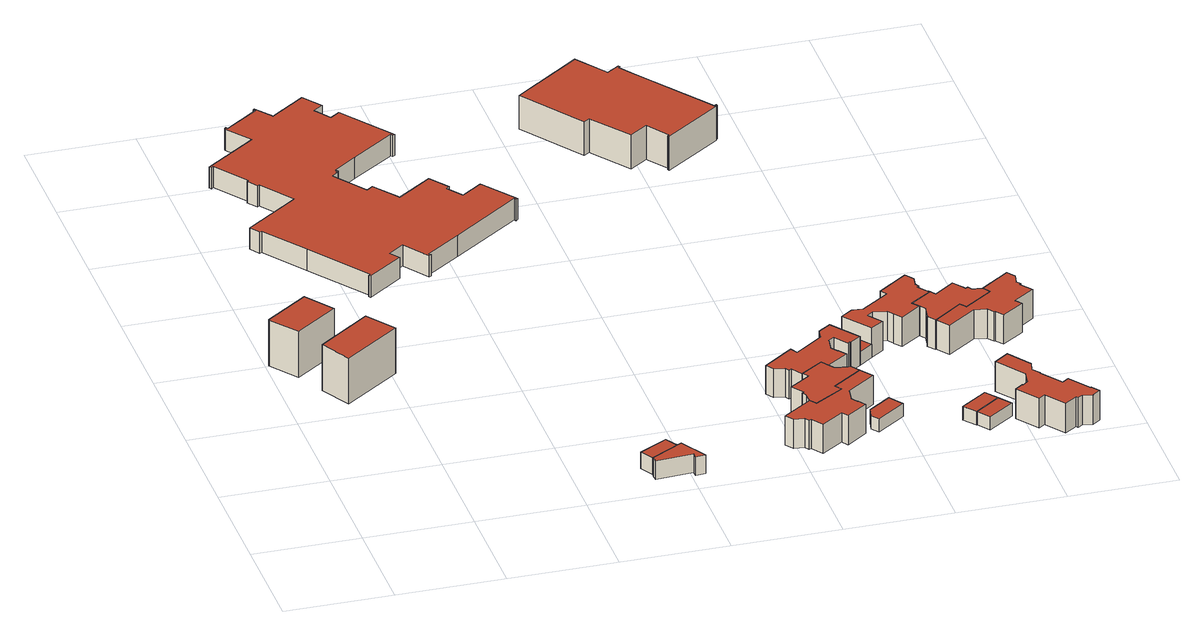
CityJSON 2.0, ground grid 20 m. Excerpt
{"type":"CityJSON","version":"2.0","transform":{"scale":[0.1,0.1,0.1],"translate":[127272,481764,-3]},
"CityObjects":{
"building1":{"type":"Building","attributes":{"b3_dak_type":"multiple horizontal","b3_h_dak_50p":6.6,"b3_h_dak_70p":6.64,"b3_h_dak_max":6.81,"b3_h_dak_min":3.57,"b3_h_maaiveld":-2.54,"b3_kas_warenhuis":false,"b3_mutatie_ahn3_ahn4":false,"b3_reconstructie_onvolledig":false,"b3_rmse_lod12":1.99,"b3_rmse_lod13":1.99,"b3_rmse_lod22":0.0749,"b3_val3dity_lod12":"[]","b3_val3dity_lod13":"[]","b3_val3dity_lod22":"[]","b3_volume_lod12":595.3,"b3_volume_lod13":595.3,"b3_volume_lod22":503.72,"geconstateerd":false,"oorspronkelijkbouwjaar":2019,"status":"Pand in gebruik"},"children":["building1-1"]},
"building1-1":{"type":"BuildingPart","parents":["building1"],"geometry":[{"type":"Solid","lod":"1.2","boundaries":[[[[0,1,2,3,4,5]],[[6,4,3,7]],[[7,3,2,8]],[[8,2,1,9]],[[10,0,5,11]],[[11,5,4,6]],[[9,1,0,10]],[[9,10,11,6,7,8]]]],"semantics":{"surfaces":[{"type":"GroundSurface"},{"type":"WallSurface","on_footprint_edge":true},{"type":"RoofSurface"}],"values":[[0,1,1,1,1,1,1,2]]}}]},
"building2":{"type":"Building","attributes":{"b3_dak_type":"multiple horizontal","b3_h_dak_50p":6.58,"b3_h_dak_70p":6.62,"b3_h_dak_max":6.91,"b3_h_dak_min":3.63,"b3_h_maaiveld":-2.47,"b3_kas_warenhuis":false,"b3_mutatie_ahn3_ahn4":false,"b3_reconstructie_onvolledig":false,"b3_rmse_lod12":1.85,"b3_rmse_lod13":1.85,"b3_rmse_lod22":0.0744,"b3_val3dity_lod12":"[]","b3_val3dity_lod13":"[]","b3_val3dity_lod22":"[]","b3_volume_lod12":742.14,"b3_volume_lod13":742.14,"b3_volume_lod22":648.28,"geconstateerd":false,"oorspronkelijkbouwjaar":2019,"status":"Pand in gebruik"},"children":["building2-1"]},
"building2-1":{"type":"BuildingPart","parents":["building2"],"geometry":[{"type":"Solid","lod":"1.2","boundaries":[[[[12,13,14,15]],[[16,12,15,17]],[[17,15,14,18]],[[18,14,13,19]],[[19,13,12,16]],[[19,16,17,18]]]],"semantics":{"surfaces":[{"type":"GroundSurface"},{"type":"WallSurface","on_footprint_edge":true},{"type":"RoofSurface"}],"values":[[0,1,1,1,1,2]]}}]},
"building3":{"type":"Building","attributes":{"b3_dak_type":"multiple horizontal","b3_h_dak_50p":0.6,"b3_h_dak_70p":0.61,"b3_h_dak_max":0.69,"b3_h_dak_min":0.35,"b3_h_maaiveld":-2.68,"b3_kas_warenhuis":false,"b3_mutatie_ahn3_ahn4":false,"b3_reconstructie_onvolledig":false,"b3_rmse_lod12":0.0374,"b3_rmse_lod13":0.0374,"b3_rmse_lod22":0.0347,"b3_val3dity_lod12":"[]","b3_val3dity_lod13":"[]","b3_val3dity_lod22":"[]","b3_volume_lod12":56.89,"b3_volume_lod13":56.89,"b3_volume_lod22":56.65,"geconstateerd":false,"oorspronkelijkbouwjaar":2014,"status":"Pand in gebruik"},"children":["building3-1"]},
"building3-1":{"type":"BuildingPart","parents":["building3"],"geometry":[{"type":"Solid","lod":"1.2","boundaries":[[[[20,21,22,23]],[[24,21,20,25]],[[25,20,23,26]],[[27,22,21,24]],[[26,23,22,27]],[[26,27,24,25]]]],"semantics":{"surfaces":[{"type":"GroundSurface"},{"type":"WallSurface","on_footprint_edge":true},{"type":"RoofSurface"}],"values":[[0,1,1,1,1,2]]}}]},
"building4":{"type":"Building","attributes":{"b3_dak_type":"multiple horizontal","b3_h_dak_50p":0.91,"b3_h_dak_70p":0.93,"b3_h_dak_max":1,"b3_h_dak_min":0.83,"b3_h_maaiveld":-2.78,"b3_kas_warenhuis":false,"b3_mutatie_ahn3_ahn4":false,"b3_reconstructie_onvolledig":false,"b3_rmse_lod12":0.036,"b3_rmse_lod13":0.036,"b3_rmse_lod22":0.0228,"b3_val3dity_lod12":"[]","b3_val3dity_lod13":"[]","b3_val3dity_lod22":"[]","b3_volume_lod12":85.39,"b3_volume_lod13":85.39,"b3_volume_lod22":85.1,"geconstateerd":false,"oorspronkelijkbouwjaar":2016,"status":"Pand in gebruik"},"children":["building4-1"]},
"building4-1":{"type":"BuildingPart","parents":["building4"],"geometry":[{"type":"Solid","lod":"1.2","boundaries":[[[[28,29,30,31,32,33]],[[34,29,28,35]],[[35,28,33,36]],[[37,30,29,34]],[[36,33,32,38]],[[38,32,31,39]],[[39,31,30,37]],[[39,37,34,35,36,38]]]],"semantics":{"surfaces":[{"type":"GroundSurface"},{"type":"WallSurface","on_footprint_edge":true},{"type":"RoofSurface"}],"values":[[0,1,1,1,1,1,1,2]]}}]},
"building5":{"type":"Building","attributes":{"b3_dak_type":"slanted","b3_h_dak_50p":1.16,"b3_h_dak_70p":1.3,"b3_h_dak_max":3.61,"b3_h_dak_min":0.95,"b3_h_maaiveld":-2.89,"b3_kas_warenhuis":false,"b3_mutatie_ahn3_ahn4":false,"b3_reconstructie_onvolledig":false,"b3_rmse_lod12":0.341,"b3_rmse_lod13":0.341,"b3_rmse_lod22":0.146,"b3_val3dity_lod12":"[]","b3_val3dity_lod13":"[]","b3_val3dity_lod22":"[]","b3_volume_lod12":5666.25,"b3_volume_lod13":5666.25,"b3_volume_lod22":5656.97,"geconstateerd":false,"oorspronkelijkbouwjaar":1976,"status":"Pand in gebruik"},"children":["building5-1"]},
"building5-1":{"type":"BuildingPart","parents":["building5"],"geometry":[{"type":"Solid","lod":"1.2","boundaries":[[[[40,41,42,43,44,45,46,47,48,49,50,51,52,53,54,55,56,57,58,59,60,61,62,63,64,65,66,67,68,69,70,71,72,73,74,75,76,77,78,79,80,81,82,83,84,85,86,87,88,89,90,91,92,93,94,95,96]],[[97,57,56,98]],[[98,56,55,99]],[[100,58,57,97]],[[99,55,54,101]],[[102,89,88,103]],[[101,54,53,104]],[[105,81,80,106]],[[104,53,52,107]],[[107,52,51,108]],[[108,51,50,109]],[[109,50,49,110]],[[110,49,48,111]],[[112,47,46,113]],[[111,48,47,112]],[[113,46,45,114]],[[114,45,44,115]],[[115,44,43,116]],[[116,43,42,117]],[[118,79,78,119]],[[120,95,94,121]],[[122,96,95,120]],[[121,94,93,123]],[[124,41,40,125]],[[123,93,92,126]],[[127,91,90,128]],[[126,92,91,127]],[[128,90,89,102]],[[129,87,86,130]],[[103,88,87,129]],[[130,86,85,131]],[[132,83,82,133]],[[106,80,79,118]],[[131,85,84,134]],[[134,84,83,132]],[[133,82,81,105]],[[135,75,74,136]],[[119,78,77,137]],[[137,77,76,138]],[[138,76,75,135]],[[139,71,70,140]],[[141,73,72,142]],[[142,72,71,139]],[[143,68,67,144]],[[136,74,73,141]],[[145,69,68,143]],[[140,70,69,145]],[[146,66,65,147]],[[144,67,66,146]],[[148,64,63,149]],[[147,65,64,148]],[[150,60,59,151]],[[152,61,60,150]],[[149,63,62,153]],[[153,62,61,152]],[[151,59,58,100]],[[117,42,41,124]],[[125,40,96,122]],[[125,122,120,121,123,126,127,128,102,103,129,130,131,134,132,133,105,106,118,119,137,138,135,136,141,142,139,140,145,143,144,146,147,148,149,153,152,150,151,100,97,98,99,101,104,107,108,109,110,111,112,113,114,115,116,117,124]]]],"semantics":{"surfaces":[{"type":"GroundSurface"},{"type":"WallSurface","on_footprint_edge":true},{"type":"RoofSurface"}],"values":[[0,1,1,1,1,1,1,1,1,1,1,1,1,1,1,1,1,1,1,1,1,1,1,1,1,1,1,1,1,1,1,1,1,1,1,1,1,1,1,1,1,1,1,1,1,1,1,1,1,1,1,1,1,1,1,1,1,1,2]]}}]},
"building6":{"type":"Building","attributes":{"b3_dak_type":"multiple horizontal","b3_h_dak_50p":2.97,"b3_h_dak_70p":2.99,"b3_h_dak_max":3.91,"b3_h_dak_min":-0.29,"b3_h_maaiveld":-2.81,"b3_kas_warenhuis":false,"b3_mutatie_ahn3_ahn4":false,"b3_reconstructie_onvolledig":false,"b3_rmse_lod12":1.39,"b3_rmse_lod13":0.0896,"b3_rmse_lod22":0.0899,"b3_val3dity_lod12":"[]","b3_val3dity_lod13":"[]","b3_val3dity_lod22":"[]","b3_volume_lod12":560.81,"b3_volume_lod13":501.48,"b3_volume_lod22":500.86,"geconstateerd":false,"oorspronkelijkbouwjaar":1978,"status":"Pand in gebruik"},"children":["building6-1"]},
"building6-1":{"type":"BuildingPart","parents":["building6"],"geometry":[{"type":"Solid","lod":"1.2","boundaries":[[[[154,155,156,157,158,159,160,161,162,163,164,165,166,167,168,169,170,171,172]],[[173,167,166,174]],[[175,170,169,176]],[[174,166,165,177]],[[177,165,164,178]],[[179,155,154,180]],[[180,154,172,181]],[[182,168,167,173]],[[178,164,163,183]],[[176,169,168,182]],[[183,163,162,184]],[[185,160,159,186]],[[187,161,160,185]],[[184,162,161,187]],[[188,158,157,189]],[[186,159,158,188]],[[190,156,155,179]],[[189,157,156,190]],[[181,172,171,191]],[[191,171,170,175]],[[191,175,176,182,173,174,177,178,183,184,187,185,186,188,189,190,179,180,181]]]],"semantics":{"surfaces":[{"type":"GroundSurface"},{"type":"WallSurface","on_footprint_edge":true},{"type":"RoofSurface"}],"values":[[0,1,1,1,1,1,1,1,1,1,1,1,1,1,1,1,1,1,1,1,2]]}}]},
"building7":{"type":"Building","attributes":{"b3_dak_type":"multiple horizontal","b3_h_dak_50p":2.97,"b3_h_dak_70p":2.99,"b3_h_dak_max":3.89,"b3_h_dak_min":-0.21,"b3_h_maaiveld":-2.8,"b3_kas_warenhuis":false,"b3_mutatie_ahn3_ahn4":false,"b3_reconstructie_onvolledig":false,"b3_rmse_lod12":0.454,"b3_rmse_lod13":0.454,"b3_rmse_lod22":0.452,"b3_val3dity_lod12":"[]","b3_val3dity_lod13":"[]","b3_val3dity_lod22":"[]","b3_volume_lod12":456.31,"b3_volume_lod13":456.31,"b3_volume_lod22":455.76,"geconstateerd":false,"oorspronkelijkbouwjaar":1978,"status":"Pand in gebruik"},"children":["building7-1"]},
"building7-1":{"type":"BuildingPart","parents":["building7"],"geometry":[{"type":"Solid","lod":"1.2","boundaries":[[[[164,163,162,192,193,194,195,196,197,198,199,200,201,202,166,165]],[[203,193,192,204]],[[205,194,193,203]],[[206,202,201,207]],[[207,201,200,208]],[[209,199,198,210]],[[208,200,199,209]],[[211,197,196,212]],[[210,198,197,211]],[[213,195,194,205]],[[212,196,195,213]],[[183,163,164,178]],[[178,164,165,177]],[[184,162,163,183]],[[204,192,162,184]],[[177,165,166,174]],[[174,166,202,206]],[[174,206,207,208,209,210,211,212,213,205,203,204,184,183,178,177]]]],"semantics":{"surfaces":[{"type":"GroundSurface"},{"type":"WallSurface","on_footprint_edge":true},{"type":"RoofSurface"}],"values":[[0,1,1,1,1,1,1,1,1,1,1,1,1,1,1,1,1,2]]}}]},
"building8":{"type":"Building","attributes":{"b3_dak_type":"multiple horizontal","b3_h_dak_50p":2.92,"b3_h_dak_70p":2.95,"b3_h_dak_max":3.92,"b3_h_dak_min":-0.26,"b3_h_maaiveld":-2.81,"b3_kas_warenhuis":false,"b3_mutatie_ahn3_ahn4":false,"b3_reconstructie_onvolledig":false,"b3_rmse_lod12":1.52,"b3_rmse_lod13":0.112,"b3_rmse_lod22":0.112,"b3_val3dity_lod12":"[]","b3_val3dity_lod13":"[]","b3_val3dity_lod22":"[]","b3_volume_lod12":584.38,"b3_volume_lod13":516.29,"b3_volume_lod22":516.01,"geconstateerd":false,"oorspronkelijkbouwjaar":1978,"status":"Pand in gebruik"},"children":["building8-1"]},
"building8-1":{"type":"BuildingPart","parents":["building8"],"geometry":[{"type":"Solid","lod":"1.2","boundaries":[[[[214,215,216,217,218,219,220,221,199,198,197,222,223,224,225,226,227,228,229,230,231,232,233]],[[234,231,230,235]],[[236,221,220,237]],[[238,226,225,239]],[[239,225,224,240]],[[241,217,216,242]],[[243,232,231,234]],[[235,230,229,244]],[[245,218,217,241]],[[244,229,228,246]],[[246,228,227,247]],[[247,227,226,238]],[[240,224,223,248]],[[248,223,222,249]],[[249,222,197,250]],[[250,197,198,251]],[[251,198,199,252]],[[252,199,221,236]],[[237,220,219,253]],[[254,233,232,243]],[[242,216,215,255]],[[253,219,218,245]],[[256,214,233,254]],[[255,215,214,256]],[[255,256,254,243,234,235,244,246,247,238,239,240,248,249,250,251,252,236,237,253,245,241,242]]]],"semantics":{"surfaces":[{"type":"GroundSurface"},{"type":"WallSurface","on_footprint_edge":true},{"type":"RoofSurface"}],"values":[[0,1,1,1,1,1,1,1,1,1,1,1,1,1,1,1,1,1,1,1,1,1,1,1,2]]}}]},
"building9":{"type":"Building","attributes":{"b3_dak_type":"multiple horizontal","b3_h_dak_50p":-0.2,"b3_h_dak_70p":-0.18,"b3_h_dak_max":-0.05,"b3_h_dak_min":-0.35,"b3_h_maaiveld":-2.84,"b3_kas_warenhuis":false,"b3_mutatie_ahn3_ahn4":false,"b3_reconstructie_onvolledig":false,"b3_rmse_lod12":0.0412,"b3_rmse_lod13":0.0412,"b3_rmse_lod22":0.0384,"b3_val3dity_lod12":"[]","b3_val3dity_lod13":"[]","b3_val3dity_lod22":"[]","b3_volume_lod12":53.79,"b3_volume_lod13":53.79,"b3_volume_lod22":53.63,"geconstateerd":false,"oorspronkelijkbouwjaar":1978,"status":"Pand in gebruik"},"children":["building9-1"]},
"building9-1":{"type":"BuildingPart","parents":["building9"],"geometry":[{"type":"Solid","lod":"1.2","boundaries":[[[[257,258,259,260,261]],[[262,258,257,263]],[[263,257,261,264]],[[265,259,258,262]],[[266,260,259,265]],[[264,261,260,266]],[[264,266,265,262,263]]]],"semantics":{"surfaces":[{"type":"GroundSurface"},{"type":"WallSurface","on_footprint_edge":true},{"type":"RoofSurface"}],"values":[[0,1,1,1,1,1,2]]}}]},
"building10":{"type":"Building","attributes":{"b3_dak_type":"multiple horizontal","b3_h_dak_50p":-0.18,"b3_h_dak_70p":-0.17,"b3_h_dak_max":-0.02,"b3_h_dak_min":-0.23,"b3_h_maaiveld":-2.83,"b3_kas_warenhuis":false,"b3_mutatie_ahn3_ahn4":false,"b3_reconstructie_onvolledig":false,"b3_rmse_lod12":0.031,"b3_rmse_lod13":0.031,"b3_rmse_lod22":0.0304,"b3_val3dity_lod12":"[]","b3_val3dity_lod13":"[]","b3_val3dity_lod22":"[]","b3_volume_lod12":58.69,"b3_volume_lod13":58.69,"b3_volume_lod22":58.63,"geconstateerd":false,"oorspronkelijkbouwjaar":1978,"status":"Pand in gebruik"},"children":["building10-1"]},
"building10-1":{"type":"BuildingPart","parents":["building10"],"geometry":[{"type":"Solid","lod":"1.2","boundaries":[[[[267,232,231,268]],[[269,232,267,270]],[[270,267,268,271]],[[272,231,232,269]],[[271,268,231,272]],[[271,272,269,270]]]],"semantics":{"surfaces":[{"type":"GroundSurface"},{"type":"WallSurface","on_footprint_edge":true},{"type":"RoofSurface"}],"values":[[0,1,1,1,1,2]]}}]},
"building11":{"type":"Building","attributes":{"b3_dak_type":"multiple horizontal","b3_h_dak_50p":3.82,"b3_h_dak_70p":3.87,"b3_h_dak_max":4.89,"b3_h_dak_min":0.35,"b3_h_maaiveld":-2.83,"b3_kas_warenhuis":false,"b3_mutatie_ahn3_ahn4":false,"b3_reconstructie_onvolledig":false,"b3_rmse_lod12":1.99,"b3_rmse_lod13":0.0722,"b3_rmse_lod22":0.0671,"b3_val3dity_lod12":"[]","b3_val3dity_lod13":"[]","b3_val3dity_lod22":"[]","b3_volume_lod12":3089.29,"b3_volume_lod13":2531.58,"b3_volume_lod22":2521.75,"geconstateerd":false,"oorspronkelijkbouwjaar":1976,"status":"Pand in gebruik"},"children":["building11-1"]},
"building11-1":{"type":"BuildingPart","parents":["building11"],"geometry":[{"type":"Solid","lod":"1.2","boundaries":[[[[273,274,275,276,277,278,279,280,281,282,283,284,285,286,287,288,289,290,291]],[[292,280,279,293]],[[294,281,280,292]],[[295,278,277,296]],[[293,279,278,295]],[[296,277,276,297]],[[298,274,273,299]],[[300,275,274,298]],[[297,276,275,300]],[[299,273,291,301]],[[301,291,290,302]],[[302,290,289,303]],[[303,289,288,304]],[[305,282,281,294]],[[304,288,287,306]],[[306,287,286,307]],[[308,285,284,309]],[[310,283,282,305]],[[309,284,283,310]],[[307,286,285,308]],[[307,308,309,310,305,294,292,293,295,296,297,300,298,299,301,302,303,304,306]]]],"semantics":{"surfaces":[{"type":"GroundSurface"},{"type":"WallSurface","on_footprint_edge":true},{"type":"RoofSurface"}],"values":[[0,1,1,1,1,1,1,1,1,1,1,1,1,1,1,1,1,1,1,1,2]]}}]},
"building12":{"type":"Building","attributes":{"b3_dak_type":"multiple horizontal","b3_h_dak_50p":-0.19,"b3_h_dak_70p":-0.18,"b3_h_dak_max":0,"b3_h_dak_min":-0.28,"b3_h_maaiveld":-2.87,"b3_kas_warenhuis":false,"b3_mutatie_ahn3_ahn4":false,"b3_reconstructie_onvolledig":false,"b3_rmse_lod12":0.042,"b3_rmse_lod13":0.042,"b3_rmse_lod22":0.0404,"b3_val3dity_lod12":"[]","b3_val3dity_lod13":"[]","b3_val3dity_lod22":"[]","b3_volume_lod12":48.15,"b3_volume_lod13":48.15,"b3_volume_lod22":48.1,"geconstateerd":false,"oorspronkelijkbouwjaar":1978,"status":"Pand in gebruik"},"children":["building12-1"]},
"building12-1":{"type":"BuildingPart","parents":["building12"],"geometry":[{"type":"Solid","lod":"1.2","boundaries":[[[[311,312,313,314]],[[315,312,311,316]],[[317,313,312,315]],[[316,311,314,318]],[[318,314,313,317]],[[318,317,315,316]]]],"semantics":{"surfaces":[{"type":"GroundSurface"},{"type":"WallSurface","on_footprint_edge":true},{"type":"RoofSurface"}],"values":[[0,1,1,1,1,2]]}}]},
"building13":{"type":"Building","attributes":{"b3_dak_type":"multiple horizontal","b3_h_dak_50p":-0.2,"b3_h_dak_70p":-0.19,"b3_h_dak_max":-0.06,"b3_h_dak_min":-0.26,"b3_h_maaiveld":-2.83,"b3_kas_warenhuis":false,"b3_mutatie_ahn3_ahn4":false,"b3_reconstructie_onvolledig":false,"b3_rmse_lod12":0.03,"b3_rmse_lod13":0.03,"b3_rmse_lod22":0.0295,"b3_val3dity_lod12":"[]","b3_val3dity_lod13":"[]","b3_val3dity_lod22":"[]","b3_volume_lod12":47.64,"b3_volume_lod13":47.64,"b3_volume_lod22":47.57,"geconstateerd":false,"oorspronkelijkbouwjaar":1978,"status":"Pand in gebruik"},"children":["building13-1"]},
"building13-1":{"type":"BuildingPart","parents":["building13"],"geometry":[{"type":"Solid","lod":"1.2","boundaries":[[[[319,320,321,322]],[[317,320,319,323]],[[323,319,322,324]],[[315,321,320,317]],[[324,322,321,315]],[[324,315,317,323]]]],"semantics":{"surfaces":[{"type":"GroundSurface"},{"type":"WallSurface","on_footprint_edge":true},{"type":"RoofSurface"}],"values":[[0,1,1,1,1,2]]}}]},
"building14":{"type":"Building","attributes":{"b3_dak_type":"multiple horizontal","b3_h_dak_50p":2.96,"b3_h_dak_70p":2.98,"b3_h_dak_max":4.04,"b3_h_dak_min":-0.25,"b3_h_maaiveld":-2.82,"b3_kas_warenhuis":false,"b3_mutatie_ahn3_ahn4":false,"b3_reconstructie_onvolledig":false,"b3_rmse_lod12":1.48,"b3_rmse_lod13":0.0991,"b3_rmse_lod22":0.0991,"b3_val3dity_lod12":"[]","b3_val3dity_lod13":"[]","b3_val3dity_lod22":"[]","b3_volume_lod12":585.95,"b3_volume_lod13":513.86,"b3_volume_lod22":513.02,"geconstateerd":false,"oorspronkelijkbouwjaar":1978,"status":"Pand in gebruik"},"children":["building14-1"]},
"building14-1":{"type":"BuildingPart","parents":["building14"],"geometry":[{"type":"Solid","lod":"1.2","boundaries":[[[[268,325,326,327,328,329,330,331,332,333,334,335,336,337,338,339,340,341,342,343,344,345,267]],[[346,338,337,347]],[[348,343,342,349]],[[350,325,268,351]],[[352,332,331,353]],[[354,333,332,352]],[[349,342,341,355]],[[355,341,340,356]],[[356,340,339,357]],[[358,344,343,348]],[[359,345,344,358]],[[357,339,338,346]],[[360,328,327,361]],[[362,336,335,363]],[[363,335,334,364]],[[364,334,333,354]],[[365,330,329,366]],[[353,331,330,365]],[[366,329,328,360]],[[361,327,326,367]],[[367,326,325,350]],[[351,268,267,368]],[[368,267,345,359]],[[347,337,336,362]],[[347,362,363,364,354,352,353,365,366,360,361,367,350,351,368,359,358,348,349,355,356,357,346]]]],"semantics":{"surfaces":[{"type":"GroundSurface"},{"type":"WallSurface","on_footprint_edge":true},{"type":"RoofSurface"}],"values":[[0,1,1,1,1,1,1,1,1,1,1,1,1,1,1,1,1,1,1,1,1,1,1,1,2]]}}]},
"building15":{"type":"Building","attributes":{"b3_dak_type":"multiple horizontal","b3_h_dak_50p":2.97,"b3_h_dak_70p":2.99,"b3_h_dak_max":3.87,"b3_h_dak_min":-0.18,"b3_h_maaiveld":-2.87,"b3_kas_warenhuis":false,"b3_mutatie_ahn3_ahn4":false,"b3_reconstructie_onvolledig":false,"b3_rmse_lod12":1.39,"b3_rmse_lod13":0.105,"b3_rmse_lod22":0.105,"b3_val3dity_lod12":"[]","b3_val3dity_lod13":"[]","b3_val3dity_lod22":"[]","b3_volume_lod12":574.79,"b3_volume_lod13":511.79,"b3_volume_lod22":511,"geconstateerd":false,"oorspronkelijkbouwjaar":1978,"status":"Pand in gebruik"},"children":["building15-1"]},
"building15-1":{"type":"BuildingPart","parents":["building15"],"geometry":[{"type":"Solid","lod":"1.2","boundaries":[[[[369,370,371,372,373,374,375,376,377,378,379,380,381,382,383,384,385,386,387,388,389,390,391]],[[392,379,378,393]],[[394,380,379,392]],[[395,388,387,396]],[[397,391,390,398]],[[398,390,389,399]],[[396,387,386,400]],[[400,386,385,401]],[[401,385,384,402]],[[399,389,388,395]],[[403,383,382,404]],[[402,384,383,403]],[[393,378,377,405]],[[406,381,380,394]],[[404,382,381,406]],[[407,370,369,408]],[[409,371,370,407]],[[410,376,375,411]],[[411,375,374,412]],[[405,377,376,410]],[[412,374,373,413]],[[413,373,372,414]],[[414,372,371,409]],[[408,369,391,397]],[[408,397,398,399,395,396,400,401,402,403,404,406,394,392,393,405,410,411,412,413,414,409,407]]]],"semantics":{"surfaces":[{"type":"GroundSurface"},{"type":"WallSurface","on_footprint_edge":true},{"type":"RoofSurface"}],"values":[[0,1,1,1,1,1,1,1,1,1,1,1,1,1,1,1,1,1,1,1,1,1,1,1,2]]}}]},
"building16":{"type":"Building","attributes":{"b3_dak_type":"multiple horizontal","b3_h_dak_50p":2.98,"b3_h_dak_70p":2.99,"b3_h_dak_max":3.87,"b3_h_dak_min":2.88,"b3_h_maaiveld":-2.86,"b3_kas_warenhuis":false,"b3_mutatie_ahn3_ahn4":false,"b3_reconstructie_onvolledig":false,"b3_rmse_lod12":0.103,"b3_rmse_lod13":0.103,"b3_rmse_lod22":0.103,"b3_val3dity_lod12":"[]","b3_val3dity_lod13":"[]","b3_val3dity_lod22":"[]","b3_volume_lod12":442.96,"b3_volume_lod13":442.96,"b3_volume_lod22":442.37,"geconstateerd":false,"oorspronkelijkbouwjaar":1978,"status":"Pand in gebruik"},"children":["building16-1"]},
"building16-1":{"type":"BuildingPart","parents":["building16"],"geometry":[{"type":"Solid","lod":"1.2","boundaries":[[[[415,416,417,418,419,420,421,422,423,424,425,426,427,428,429]],[[347,415,429,430]],[[431,428,427,432]],[[430,429,428,431]],[[432,427,426,433]],[[434,423,422,435]],[[435,422,421,436]],[[433,426,425,437]],[[438,424,423,434]],[[437,425,424,438]],[[436,421,420,439]],[[439,420,419,440]],[[440,419,418,441]],[[441,418,417,442]],[[442,417,416,362]],[[362,416,415,347]],[[362,347,430,431,432,433,437,438,434,435,436,439,440,441,442]]]],"semantics":{"surfaces":[{"type":"GroundSurface"},{"type":"WallSurface","on_footprint_edge":true},{"type":"RoofSurface"}],"values":[[0,1,1,1,1,1,1,1,1,1,1,1,1,1,1,1,2]]}}]},
"building17":{"type":"Building","attributes":{"b3_dak_type":"multiple horizontal","b3_h_dak_50p":2.96,"b3_h_dak_70p":2.98,"b3_h_dak_max":3.89,"b3_h_dak_min":-0.26,"b3_h_maaiveld":-2.83,"b3_kas_warenhuis":false,"b3_mutatie_ahn3_ahn4":false,"b3_reconstructie_onvolledig":false,"b3_rmse_lod12":1.4,"b3_rmse_lod13":0.168,"b3_rmse_lod22":0.169,"b3_val3dity_lod12":"[]","b3_val3dity_lod13":"[]","b3_val3dity_lod22":"[]","b3_volume_lod12":572.98,"b3_volume_lod13":512.14,"b3_volume_lod22":511.59,"geconstateerd":false,"oorspronkelijkbouwjaar":1978,"status":"Pand in gebruik"},"children":["building17-1"]},
"building17-1":{"type":"BuildingPart","parents":["building17"],"geometry":[{"type":"Solid","lod":"1.2","boundaries":[[[[443,444,445,446,447,448,449,450,451,452,453,454,455,456,457,458,459,460,461]],[[462,456,455,463]],[[463,455,454,464]],[[465,457,456,462]],[[464,454,453,466]],[[467,458,457,465]],[[466,453,452,468]],[[468,452,451,469]],[[435,444,443,434]],[[469,451,450,470]],[[470,450,449,471]],[[471,449,448,472]],[[472,448,447,473]],[[473,447,446,474]],[[474,446,445,475]],[[475,445,444,435]],[[434,443,461,438]],[[438,461,460,437]],[[437,460,459,433]],[[433,459,458,467]],[[433,467,465,462,463,464,466,468,469,470,471,472,473,474,475,435,434,438,437]]]],"semantics":{"surfaces":[{"type":"GroundSurface"},{"type":"WallSurface","on_footprint_edge":true},{"type":"RoofSurface"}],"values":[[0,1,1,1,1,1,1,1,1,1,1,1,1,1,1,1,1,1,1,1,2]]}}]}
},
"vertices":[
[5,595,5],[6,596,5],[5,597,5],[85,655,5],[123,602,5],[43,544,5],[123,602,96],[85,655,96],[5,597,96],[6,596,96],[5,595,96],[43,544,96],
[206,510,5],[101,434,5],[70,491,5],[168,563,5],[206,510,96],[168,563,96],[70,491,96],[101,434,96],
[589,94,3],[536,65,3],[522,89,3],[575,119,3],[536,65,36],[589,94,36],[575,119,36],[522,89,36],
[607,43,2],[606,53,2],[537,49,2],[536,61,2],[596,95,2],[625,44,2],[606,53,39],[607,43,39],[625,44,39],[537,49,39],[596,95,39],[536,61,39],
[170,1275,1],[136,1321,1],[137,1322,1],[136,1324,1],[138,1326,1],[141,1323,1],[203,1367,1],[200,1371,1],[203,1373,1],[227,1341,1],[292,1388,1],[318,1352,1],[300,1339,1],[321,1309,1],[339,1322,1],[410,1224,1],[406,1222,1],[403,1225,1],[323,1168,1],[280,1136,1],[283,1133,1],[279,1130,1],[281,1128,1],[269,1119,1],[313,1057,1],[325,1066,1],[360,1018,1],[425,1065,1],[451,1029,1],[445,1024,1],[466,995,1],[505,1023,1],[553,958,1],[549,955,1],[547,959,1],[420,867,1],[355,821,1],[358,817,1],[354,814,1],[320,862,1],[291,841,1],[304,823,1],[238,776,1],[236,779,1],[239,782,1],[158,894,1],[101,973,1],[97,971,1],[84,990,1],[185,1063,1],[140,1125,1],[137,1122,1],[123,1141,1],[126,1144,1],[81,1206,1],[78,1203,1],[75,1207,1],[403,1225,43],[406,1222,43],[410,1224,43],[323,1168,43],[339,1322,43],[185,1063,43],[84,990,43],[321,1309,43],[304,823,43],[291,841,43],[300,1339,43],[318,1352,43],[292,1388,43],[227,1341,43],[203,1373,43],[200,1371,43],[203,1367,43],[141,1323,43],[138,1326,43],[136,1324,43],[137,1322,43],[320,862,43],[354,814,43],[78,1203,43],[81,1206,43],[75,1207,43],[126,1144,43],[136,1321,43],[170,1275,43],[123,1141,43],[137,1122,43],[140,1125,43],[97,971,43],[101,973,43],[158,894,43],[236,779,43],[238,776,43],[239,782,43],[420,867,43],[547,959,43],[358,817,43],[355,821,43],[505,1023,43],[466,995,43],[549,955,43],[553,958,43],[451,1029,43],[425,1065,43],[445,1024,43],[360,1018,43],[325,1066,43],[313,1057,43],[269,1119,43],[283,1133,43],[280,1136,43],[279,1130,43],[281,1128,43],
[886,70,2],[878,82,2],[837,53,2],[822,75,2],[818,73,2],[812,81,2],[793,84,2],[782,99,2],[837,138,2],[846,125,2],[901,160,2],[892,172,2],[948,212,2],[965,188,2],[911,149,2],[907,124,2],[915,112,2],[916,113,2],[926,98,2],[965,188,60],[948,212,60],[915,112,60],[907,124,60],[892,172,60],[901,160,60],[878,82,60],[886,70,60],[926,98,60],[911,149,60],[846,125,60],[837,138,60],[793,84,60],[812,81,60],[782,99,60],[818,73,60],[822,75,60],[837,53,60],[916,113,60],
[837,157,2],[832,165,2],[835,167,2],[819,190,2],[858,217,2],[850,228,2],[892,257,2],[901,243,2],[909,232,2],[936,228,2],[937,228,2],[832,165,60],[837,157,60],[835,167,60],[937,228,60],[936,228,60],[909,232,60],[901,243,60],[892,257,60],[850,228,60],[858,217,60],[819,190,60],
[958,309,2],[954,306,2],[936,332,2],[925,324,2],[921,299,2],[930,287,2],[931,287,2],[942,272,2],[836,249,2],[832,246,2],[827,254,2],[808,258,2],[798,273,2],[854,314,2],[862,301,2],[915,340,2],[918,359,2],[941,375,2],[980,322,2],[960,308,2],[941,375,59],[918,359,59],[942,272,59],[931,287,59],[798,273,59],[808,258,59],[827,254,59],[925,324,59],[936,332,59],[980,322,59],[915,340,59],[921,299,59],[862,301,59],[854,314,59],[832,246,59],[836,249,59],[850,228,59],[892,257,59],[901,243,59],[930,287,59],[960,308,59],[954,306,59],[958,309,59],
[939,110,2],[943,131,2],[985,161,2],[1003,135,2],[949,96,2],[943,131,28],[939,110,28],[949,96,28],[985,161,28],[1003,135,28],
[1007,342,2],[968,395,2],[980,322,28],[1007,342,28],[968,395,28],[941,375,28],
[733,1140,2],[722,1132,2],[639,1249,2],[765,1340,2],[807,1282,2],[830,1298,2],[832,1295,2],[829,1292,2],[852,1260,2],[951,1123,2],[955,1126,2],[956,1123,2],[952,1120,2],[953,1119,2],[848,1044,2],[846,1047,2],[849,1050,2],[820,1091,2],[787,1067,2],[829,1292,69],[832,1295,69],[852,1260,69],[830,1298,69],[807,1282,69],[765,1340,69],[722,1132,69],[733,1140,69],[639,1249,69],[787,1067,69],[820,1091,69],[849,1050,69],[846,1047,69],[951,1123,69],[848,1044,69],[953,1119,69],[952,1120,69],[956,1123,69],[955,1126,69],
[1148,133,1],[1165,109,1],[1117,74,1],[1099,98,1],[1165,109,28],[1148,133,28],[1117,74,28],[1099,98,28],
[1134,50,2],[1117,74,2],[1165,109,2],[1183,85,2],[1134,50,28],[1183,85,28],
[991,411,2],[1011,409,2],[1063,446,2],[1055,458,2],[1111,499,2],[1122,483,2],[1119,464,2],[1124,457,2],[1120,454,2],[1134,435,2],[1135,435,2],[1137,433,2],[1096,404,2],[1106,391,2],[1067,362,2],[1056,377,2],[1056,378,2],[1048,389,2],[1023,394,2],[1012,385,2],[1031,359,2],[1106,391,60],[1096,404,60],[1023,394,60],[1048,389,60],[991,411,60],[968,395,60],[1124,457,60],[1119,464,60],[1120,454,60],[1056,378,60],[1056,377,60],[1067,362,60],[1012,385,60],[1031,359,60],[1055,458,60],[1063,446,60],[1137,433,60],[1135,435,60],[1134,435,60],[1122,483,60],[1111,499,60],[1011,409,60],[1007,342,60],
[1232,133,1],[1243,118,1],[1242,117,1],[1271,77,1],[1283,86,1],[1312,46,1],[1313,47,1],[1324,32,1],[1309,21,1],[1290,24,1],[1282,19,1],[1279,23,1],[1256,6,1],[1229,44,1],[1217,35,1],[1187,77,1],[1202,88,1],[1203,87,1],[1214,96,1],[1218,121,1],[1179,175,1],[1206,195,1],[1236,152,1],[1282,19,60],[1290,24,60],[1279,23,60],[1218,121,60],[1214,96,60],[1236,152,60],[1206,195,60],[1179,175,60],[1203,87,60],[1202,88,60],[1187,77,60],[1217,35,60],[1229,44,60],[1309,21,60],[1256,6,60],[1243,118,60],[1232,133,60],[1242,117,60],[1324,32,60],[1313,47,60],[1312,46,60],[1283,86,60],[1271,77,60],
[1096,404,1],[1137,433,1],[1144,423,1],[1182,451,1],[1199,427,1],[1203,430,1],[1208,422,1],[1227,419,1],[1236,405,1],[1183,367,1],[1174,379,1],[1120,338,1],[1109,353,1],[1110,354,1],[1114,380,1],[1114,380,60],[1110,354,60],[1109,353,60],[1120,338,60],[1236,405,60],[1227,419,60],[1208,422,60],[1174,379,60],[1183,367,60],[1203,430,60],[1199,427,60],[1182,451,60],[1144,423,60],
[1236,405,2],[1227,419,2],[1281,459,2],[1292,443,2],[1288,424,2],[1294,416,2],[1291,414,2],[1308,391,2],[1269,363,2],[1278,351,2],[1236,322,2],[1225,337,2],[1224,337,2],[1215,349,2],[1192,353,2],[1138,314,2],[1120,338,2],[1174,379,2],[1183,367,2],[1215,349,60],[1224,337,60],[1225,337,60],[1192,353,60],[1236,322,60],[1138,314,60],[1278,351,60],[1269,363,60],[1308,391,60],[1291,414,60],[1294,416,60],[1288,424,60],[1292,443,60],[1281,459,60]
]}
